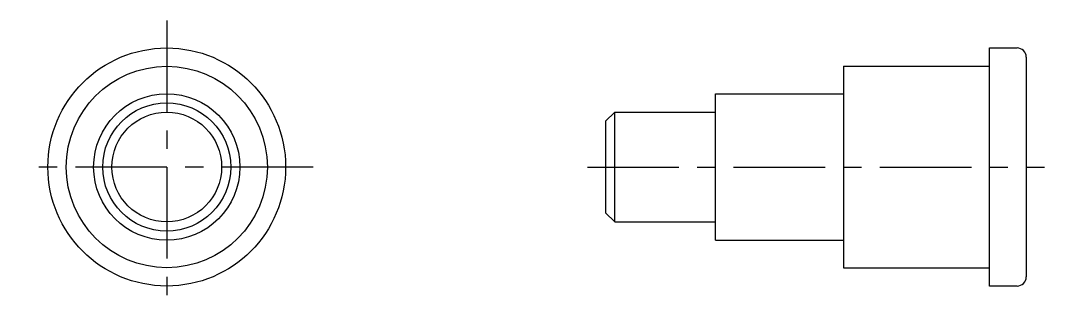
# Model space of a CAD drawing. Header units: inches. Extents: x 5 to 19, y 3 to 7.
import ezdxf

# ---------------------------------------------------------------- set-up
doc = ezdxf.new("R2010")
doc.units = ezdxf.units.IN
doc.header["$MEASUREMENT"] = 0
doc.linetypes.add('CENTER', pattern=[2, 1.25, -0.25, 0.25, -0.25])
doc.layers.add('Center Line', color=3, linetype='CENTER')
doc.layers.add('Visible Lines', color=1, linetype='Continuous')

msp = doc.modelspace()

# ---------------------------------------------------------------- linework, layer by layer
at = {"layer": 'Center Line'}
for p, q in [((7, 7), (7, 3)), ((9, 5), (5, 5)), ((12.75, 5), (19, 5))]:
    msp.add_line(p, q, dxfattribs=at)
at = {"layer": 'Visible Lines'}
for p, q in [((18.25, 3.375), (18.25, 6.625)), ((18.25, 6.625), (18.625, 6.625)), ((18.75, 6.5), (18.75, 3.5)), ((16.25, 6.375), (16.25, 3.625)), ((16.25, 6.375), (18.25, 6.375)), ((14.5, 4), (14.5, 6)), ((14.5, 6), (16.25, 6)), ((13.125, 5.75), (13, 5.625)), ((13.125, 5.75), (14.5, 5.75)), ((13.125, 4.25), (13.125, 5.75)), ((13, 5.625), (13, 4.375)), ((13, 4.375), (13.125, 4.25)), ((13.125, 4.25), (14.5, 4.25)), ((14.5, 4), (16.25, 4)), ((16.25, 3.625), (18.25, 3.625)), ((18.625, 3.375), (18.25, 3.375))]:
    msp.add_line(p, q, dxfattribs=at)
for radius in [1.625, 1.375, 1, 0.875, 0.75]:
    msp.add_circle((7, 5), radius, dxfattribs=at)
for centre, start, end in [((18.625, 6.5), 0, 90), ((18.625, 3.5), 270, 0)]:
    msp.add_arc(centre, 0.125, start, end, dxfattribs=at)

doc.saveas('drawing.dxf')
